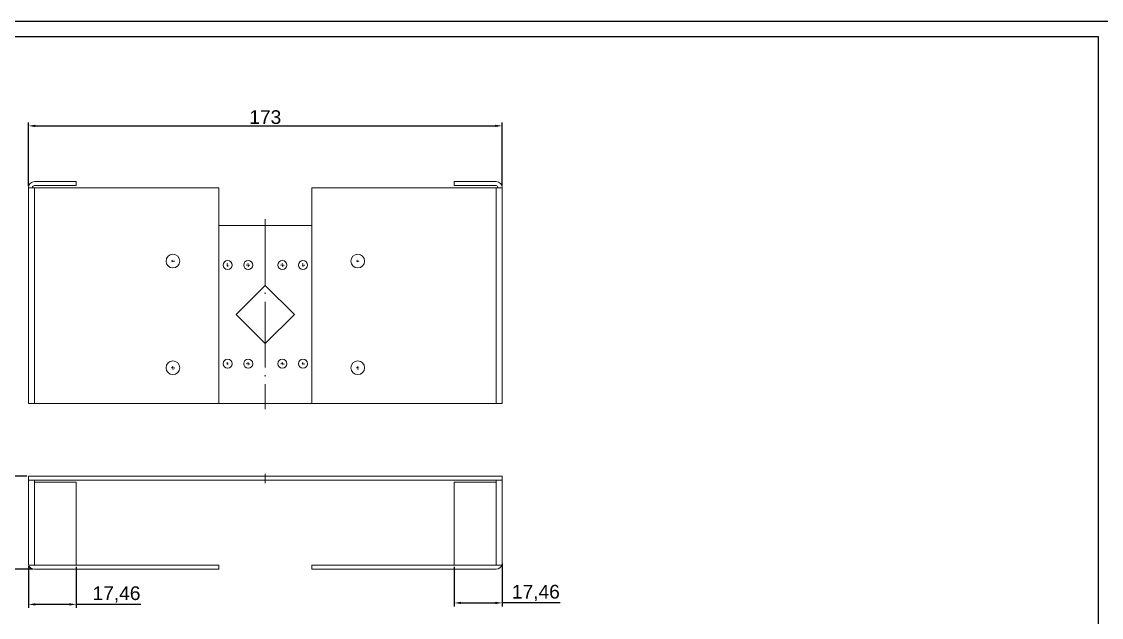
# Model space of a CAD drawing. Header units: millimetres. Extents: x 159972 to 160866, y -91240 to -90816.
# Drawn here: x 160172.4 to 160566.6, y -91033.9 to -90816.4 of the extents above; entities that cross this region are included whole.
import ezdxf

# ---------------------------------------------------------------- set-up
doc = ezdxf.new("R2010")
doc.units = ezdxf.units.MM
doc.linetypes.add('ACAD_ISO04W100', pattern=[30, 24, -3, 0, -3])
doc.layers.add('10', color=7, linetype='Continuous')
doc.layers.add('9', color=7, linetype='Continuous')
doc.layers.add('中心线', color=6, linetype='ACAD_ISO04W100', lineweight=0)
doc.layers.add('尺寸线', color=100, linetype='Continuous', lineweight=5)
doc.styles.get("Standard").update_dxf_attribs({"font": 'arial.ttf'})
doc.dimstyles.new('ISO-25', dxfattribs={"dimtxt": 2.5, "dimasz": 2.5, "dimexe": 1.25, "dimexo": 0.625, "dimtad": 1, "dimtih": 1, "dimtoh": 1, "dimtxsty": 'Standard', "dimcen": 2.5, "dimadec": 0, "dimazin": 0, "dimtfac": 1, "dimtmove": 0, "dimatfit": 3, "dimfxl": 1, "dimarcsym": 0})

# ---------------------------------------------------------------- blocks, each defined once
blk = doc.blocks.new('SW_CENTERMARKSYMBOL_8')
at = {"layer": '10', "color": 0}
for p, q in [((-1, 0), (-1.16, 0)), ((0, 0), (-0.5, 0)), ((0, 1), (0, 1.16)), ((0, 0), (0, 0.5)), ((0, 0), (0, -0.5)), ((0, 0), (0.5, 0)), ((1, 0), (1.16, 0)), ((0, -1), (0, -1.16))]:
    blk.add_line(p, q, dxfattribs=at)
blk = doc.blocks.new('SW_CENTERMARKSYMBOL_9')
at = {"layer": '10', "color": 0}
for p, q in [((-1, 0), (-1.16, 0)), ((0, 0), (-0.5, 0)), ((0, 1), (0, 1.16)), ((0, 0), (0, 0.5)), ((0, 0), (0, -0.5)), ((0, 0), (0.5, 0)), ((1, 0), (1.16, 0)), ((0, -1), (0, -1.16))]:
    blk.add_line(p, q, dxfattribs=at)
blk = doc.blocks.new('SW_CENTERMARKSYMBOL_10')
at = {"layer": '10', "color": 0}
for p, q in [((-1, 0), (-1.16, 0)), ((0, 0), (-0.5, 0)), ((0, 1), (0, 1.16)), ((0, 0), (0, 0.5)), ((0, 0), (0, -0.5)), ((0, 0), (0.5, 0)), ((1, 0), (1.16, 0)), ((0, -1), (0, -1.16))]:
    blk.add_line(p, q, dxfattribs=at)
blk = doc.blocks.new('SW_CENTERMARKSYMBOL_11')
at = {"layer": '10', "color": 0}
for p, q in [((-1, 0), (-1.16, 0)), ((0, 0), (-0.5, 0)), ((0, 1), (0, 1.16)), ((0, 0), (0, 0.5)), ((0, 0), (0, -0.5)), ((0, 0), (0.5, 0)), ((1, 0), (1.16, 0)), ((0, -1), (0, -1.16))]:
    blk.add_line(p, q, dxfattribs=at)
blk = doc.blocks.new('SW_CENTERMARKSYMBOL_12')
at = {"layer": '10', "color": 0}
for p, q in [((-1, 0), (-1.16, 0)), ((0, 0), (-0.5, 0)), ((0, 1), (0, 1.16)), ((0, 0), (0, 0.5)), ((0, 0), (0, -0.5)), ((0, 0), (0.5, 0)), ((1, 0), (1.16, 0)), ((0, -1), (0, -1.16))]:
    blk.add_line(p, q, dxfattribs=at)
blk = doc.blocks.new('SW_CENTERMARKSYMBOL_13')
at = {"layer": '10', "color": 0}
for p, q in [((-1, 0), (-1.16, 0)), ((0, 0), (-0.5, 0)), ((0, 1), (0, 1.16)), ((0, 0), (0, 0.5)), ((0, 0), (0, -0.5)), ((0, 0), (0.5, 0)), ((1, 0), (1.16, 0)), ((0, -1), (0, -1.16))]:
    blk.add_line(p, q, dxfattribs=at)
blk = doc.blocks.new('SW_CENTERMARKSYMBOL_14')
at = {"layer": '10', "color": 0}
for p, q in [((-1, 0), (-1.16, 0)), ((0, 0), (-0.5, 0)), ((0, 1), (0, 1.16)), ((0, 0), (0, 0.5)), ((0, 0), (0, -0.5)), ((0, 0), (0.5, 0)), ((1, 0), (1.16, 0)), ((0, -1), (0, -1.16))]:
    blk.add_line(p, q, dxfattribs=at)
blk = doc.blocks.new('SW_CENTERMARKSYMBOL_15')
at = {"layer": '10', "color": 0}
for p, q in [((-1, 0), (-1.16, 0)), ((0, 0), (-0.5, 0)), ((0, 1), (0, 1.16)), ((0, 0), (0, 0.5)), ((0, 0), (0, -0.5)), ((0, 0), (0.5, 0)), ((1, 0), (1.16, 0)), ((0, -1), (0, -1.16))]:
    blk.add_line(p, q, dxfattribs=at)
blk = doc.blocks.new('SW_CENTERMARKSYMBOL_16')
at = {"layer": '10', "color": 0}
for p, q in [((-1, 0), (-1.16, 0)), ((0, 0), (-0.5, 0)), ((0, 1), (0, 1.16)), ((0, 0), (0, 0.5)), ((0, 0), (0, -0.5)), ((0, 0), (0.5, 0)), ((1, 0), (1.16, 0)), ((0, -1), (0, -1.16))]:
    blk.add_line(p, q, dxfattribs=at)
blk = doc.blocks.new('SW_CENTERMARKSYMBOL_17')
at = {"layer": '10', "color": 0}
for p, q in [((-1, 0), (-1.16, 0)), ((0, 0), (-0.5, 0)), ((0, 1), (0, 1.16)), ((0, 0), (0, 0.5)), ((0, 0), (0, -0.5)), ((0, 0), (0.5, 0)), ((1, 0), (1.16, 0)), ((0, -1), (0, -1.16))]:
    blk.add_line(p, q, dxfattribs=at)
blk = doc.blocks.new('SW_CENTERMARKSYMBOL_18')
at = {"layer": '10', "color": 0}
for p, q in [((-1, 0), (-1.16, 0)), ((0, 0), (-0.5, 0)), ((0, 1), (0, 1.16)), ((0, 0), (0, 0.5)), ((0, 0), (0, -0.5)), ((0, 0), (0.5, 0)), ((1, 0), (1.16, 0)), ((0, -1), (0, -1.16))]:
    blk.add_line(p, q, dxfattribs=at)
blk = doc.blocks.new('SW_CENTERMARKSYMBOL_19')
at = {"layer": '10', "color": 0}
for p, q in [((-1, 0), (-1.16, 0)), ((0, 0), (-0.5, 0)), ((0, 1), (0, 1.16)), ((0, 0), (0, 0.5)), ((0, 0), (0, -0.5)), ((0, 0), (0.5, 0)), ((1, 0), (1.16, 0)), ((0, -1), (0, -1.16))]:
    blk.add_line(p, q, dxfattribs=at)
blk = doc.blocks.new('*D229')
at = {"layer": 'Defpoints', "color": 0, "transparency": 16777216}
for p in [(160144.15, -90982.35), (160174.86, -90982.35), (160177.1, -91016.35)]:
    blk.add_point(p, dxfattribs=at)
at = {"layer": '尺寸线', "color": 0, "lineweight": -2, "transparency": 16777216}
for p, q in [((160174.24, -90982.35), (160142.9, -90982.35)), ((160144.15, -91013.85), (160144.15, -90984.85)), ((160176.48, -91016.35), (160142.9, -91016.35))]:
    blk.add_line(p, q, dxfattribs=at)
at = {"layer": '尺寸线', "color": 0, "transparency": 16777216}
for points in [[(160143.73, -90984.85), (160144.57, -90984.85), (160144.15, -90982.35)], [(160143.73, -91013.85), (160144.57, -91013.85), (160144.15, -91016.35)]]:
    blk.add_solid(points, dxfattribs=at)
at = {"layer": '尺寸线', "color": 0, "transparency": 16777216, "insert": (160140.97, -90999.35), "char_height": 5, "attachment_point": 5, "rotation": 90}
blk.add_mtext('34', dxfattribs=at)
blk = doc.blocks.new('*D230')
at = {"layer": 'Defpoints', "color": 0, "transparency": 16777216}
for p in [(160347.86, -90854.48), (160174.86, -90877.04), (160347.86, -90877.04)]:
    blk.add_point(p, dxfattribs=at)
at = {"layer": '尺寸线', "color": 0, "lineweight": -2, "transparency": 16777216}
for p, q in [((160174.86, -90876.41), (160174.86, -90853.23)), ((160177.36, -90854.48), (160345.36, -90854.48)), ((160347.86, -90876.41), (160347.86, -90853.23))]:
    blk.add_line(p, q, dxfattribs=at)
at = {"layer": '尺寸线', "color": 0, "transparency": 16777216}
for points in [[(160177.36, -90854.07), (160177.36, -90854.9), (160174.86, -90854.48)], [(160345.36, -90854.07), (160345.36, -90854.9), (160347.86, -90854.48)]]:
    blk.add_solid(points, dxfattribs=at)
at = {"layer": '尺寸线', "color": 0, "transparency": 16777216, "insert": (160261.36, -90851.31), "char_height": 5, "attachment_point": 5}
blk.add_mtext('173', dxfattribs=at)
blk = doc.blocks.new('*D232')
at = {"layer": 'Defpoints', "color": 0, "transparency": 16777216}
for p in [(160174.91, -91014.55), (160192.36, -91014.85), (160174.91, -91029.16)]:
    blk.add_point(p, dxfattribs=at)
at = {"layer": '尺寸线', "color": 0, "lineweight": -2, "transparency": 16777216}
for p, q in [((160174.91, -91015.18), (160174.91, -91030.41)), ((160192.36, -91015.48), (160192.36, -91030.41)), ((160189.86, -91029.16), (160177.41, -91029.16)), ((160215.87, -91029.16), (160192.36, -91029.16))]:
    blk.add_line(p, q, dxfattribs=at)
at = {"layer": '尺寸线', "color": 0, "transparency": 16777216}
for points in [[(160177.41, -91028.74), (160177.41, -91029.58), (160174.91, -91029.16)], [(160189.86, -91028.74), (160189.86, -91029.58), (160192.36, -91029.16)]]:
    blk.add_solid(points, dxfattribs=at)
at = {"layer": '尺寸线', "color": 0, "transparency": 16777216, "insert": (160207.04, -91025.53), "char_height": 5, "attachment_point": 5}
blk.add_mtext('17,46', dxfattribs=at)
blk = doc.blocks.new('*D233')
at = {"layer": 'Defpoints', "color": 0, "transparency": 16777216}
for p in [(160330.35, -91014.85), (160347.81, -91013.68), (160347.81, -91028.62)]:
    blk.add_point(p, dxfattribs=at)
at = {"layer": '尺寸线', "color": 0, "lineweight": -2, "transparency": 16777216}
for p, q in [((160330.35, -91015.48), (160330.35, -91029.87)), ((160347.81, -91014.3), (160347.81, -91029.87)), ((160332.85, -91028.62), (160345.31, -91028.62)), ((160368.99, -91028.62), (160347.81, -91028.62))]:
    blk.add_line(p, q, dxfattribs=at)
at = {"layer": '尺寸线', "color": 0, "transparency": 16777216}
for points in [[(160332.85, -91028.2), (160332.85, -91029.03), (160330.35, -91028.62)], [(160345.31, -91028.2), (160345.31, -91029.03), (160347.81, -91028.62)]]:
    blk.add_solid(points, dxfattribs=at)
at = {"layer": '尺寸线', "color": 0, "transparency": 16777216, "insert": (160360.16, -91024.99), "char_height": 5, "attachment_point": 5}
blk.add_mtext('17,46', dxfattribs=at)

msp = doc.modelspace()

# ---------------------------------------------------------------- linework, layer by layer
at = {"color": 7, "linetype": 'Continuous', "lineweight": 15}
for p, q in [((160177.101, -90877.038), (160174.865, -90877.038)), ((160174.865, -90877.038), (160174.865, -90955.801)), ((160177.101, -90874.801), (160192.365, -90874.801)), ((160192.365, -90876.301), (160177.101, -90876.301)), ((160177.101, -90955.801), (160177.101, -90877.038)), ((160244.365, -90877.038), (160177.101, -90877.038)), ((160192.365, -90876.301), (160192.365, -90874.801)), ((160244.365, -90955.801), (160244.365, -90877.038)), ((160278.365, -90877.038), (160278.365, -90955.801)), ((160345.628, -90877.038), (160278.365, -90877.038)), ((160330.365, -90874.801), (160330.365, -90876.301)), ((160330.365, -90874.801), (160345.628, -90874.801)), ((160345.628, -90876.301), (160330.365, -90876.301)), ((160345.628, -90877.038), (160345.628, -90955.801)), ((160347.865, -90877.038), (160345.628, -90877.038)), ((160347.865, -90955.801), (160347.865, -90877.038)), ((160244.365, -90890.801), (160278.365, -90890.801)), ((160261.365, -90912.695), (160250.758, -90923.301)), ((160271.971, -90923.301), (160261.365, -90912.695)), ((160250.758, -90923.301), (160261.365, -90933.908)), ((160261.365, -90933.908), (160271.971, -90923.301)), ((160174.865, -90955.801), (160177.101, -90955.801)), ((160177.101, -90955.801), (160244.365, -90955.801)), ((160278.365, -90955.801), (160244.365, -90955.801)), ((160278.365, -90955.801), (160345.628, -90955.801)), ((160347.865, -90955.801), (160345.628, -90955.801)), ((160174.861, -90982.35), (160174.909, -91014.554)), ((160174.861, -90982.35), (160347.858, -90982.35)), ((160174.864, -90983.85), (160347.866, -90983.85)), ((160177.101, -91014.85), (160177.101, -90983.85)), ((160192.365, -90984.587), (160177.101, -90984.587)), ((160192.365, -91014.85), (160192.365, -90984.587)), ((160330.355, -90984.587), (160330.355, -91014.85)), ((160345.618, -90984.587), (160330.355, -90984.587)), ((160345.618, -90983.85), (160345.618, -91014.85)), ((160347.811, -91014.554), (160347.858, -90982.35)), ((160174.989, -91014.85), (160177.101, -91014.85)), ((160177.101, -91014.85), (160192.365, -91014.85)), ((160192.365, -91014.85), (160244.365, -91014.85)), ((160244.365, -91016.35), (160244.365, -91014.85)), ((160278.365, -91014.85), (160278.365, -91016.35)), ((160278.365, -91014.85), (160330.365, -91014.85)), ((160330.355, -91014.85), (160345.618, -91014.85)), ((160345.618, -91014.85), (160347.73, -91014.85)), ((160244.365, -91016.35), (160177.101, -91016.35)), ((160345.628, -91016.35), (160278.365, -91016.35))]:
    msp.add_line(p, q, dxfattribs=at)
for centre, radius in [((160227.615, -90903.816), 2.5), ((160295.115, -90903.816), 2.5), ((160247.615, -90905.301), 1.65), ((160255.115, -90905.301), 1.65), ((160267.615, -90905.301), 1.65), ((160275.115, -90905.301), 1.65), ((160227.615, -90942.787), 2.5), ((160247.615, -90941.301), 1.65), ((160255.115, -90941.301), 1.65), ((160267.615, -90941.301), 1.65), ((160275.115, -90941.301), 1.65), ((160295.115, -90942.787), 2.5)]:
    msp.add_circle(centre, radius, dxfattribs=at)
for centre, radius, start, end in [((160177.101, -90877.038), 2.237, 90, 180), ((160177.101, -90877.038), 0.737, 90, 180), ((160345.628, -90877.038), 2.237, 0, 90), ((160345.628, -90877.038), 0.737, 0, 90), ((160177.101, -91014.114), 2.237, 191.36924, 270), ((160345.618, -91014.114), 2.237, 270, 348.63076)]:
    msp.add_arc(centre, radius, start, end, dxfattribs=at)
at = {"layer": '9', "color": 7}
for p, q in [((160570.445, -90816.419), (159971.527, -90816.419)), ((159983.843, -90821.824), (160565.411, -90821.824)), ((160565.411, -90821.824), (160565.411, -91235.006))]:
    msp.add_line(p, q, dxfattribs=at)
at = {"layer": '中心线'}
for p, q in [((160261.365, -90888.59), (160261.365, -90957.903)), ((160261.362, -90981.527), (160261.373, -90984.846))]:
    msp.add_line(p, q, dxfattribs=at)

# ---------------------------------------------------------------- block references
at = {"layer": '10', "xscale": 0.5, "yscale": 0.5, "zscale": 0.5}
for name, p in [('SW_CENTERMARKSYMBOL_8', (160227.615, -90903.816)), ('SW_CENTERMARKSYMBOL_17', (160247.615, -90905.301)), ('SW_CENTERMARKSYMBOL_16', (160255.115, -90905.301)), ('SW_CENTERMARKSYMBOL_15', (160267.615, -90905.301)), ('SW_CENTERMARKSYMBOL_12', (160275.115, -90905.301)), ('SW_CENTERMARKSYMBOL_11', (160295.115, -90903.816)), ('SW_CENTERMARKSYMBOL_14', (160247.615, -90941.301)), ('SW_CENTERMARKSYMBOL_13', (160255.115, -90941.301)), ('SW_CENTERMARKSYMBOL_18', (160267.615, -90941.301)), ('SW_CENTERMARKSYMBOL_19', (160275.115, -90941.301)), ('SW_CENTERMARKSYMBOL_9', (160227.615, -90942.787)), ('SW_CENTERMARKSYMBOL_10', (160295.115, -90942.787))]:
    msp.add_blockref(name, p, dxfattribs=at)

# ---------------------------------------------------------------- dimensions: what is measured, and where the dimension line sits
at = {"layer": '尺寸线'}
dim = msp.add_linear_dim(base=(160347.865, -90854.485), p1=(160174.865, -90877.038), p2=(160347.865, -90877.038), dimstyle='ISO-25', override={"dimtxt": 5, "dimtih": 0, "dimtmove": 1}, dxfattribs=at)
dim.commit()
dim.dimension.update_dxf_attribs({"geometry": '*D230', "text_midpoint": (160261.365, -90851.305)})
dim = msp.add_linear_dim(base=(160144.149, -90982.35), p1=(160177.101, -91016.35), p2=(160174.861, -90982.35), angle=90, dimstyle='ISO-25', override={"dimtxt": 5, "dimtih": 0, "dimtmove": 1}, dxfattribs=at)
dim.commit()
dim.dimension.update_dxf_attribs({"geometry": '*D229', "text_midpoint": (160140.969, -90999.35)})
for base, p1, p2, picture, middle in [((160174.909, -91029.159), (160192.365, -91014.85), (160174.909, -91014.554), '*D232', (160207.045, -91029.002)), ((160347.812, -91028.615), (160330.355, -91014.85), (160347.812, -91013.679), '*D233', (160360.162, -91028.844))]:
    dim = msp.add_linear_dim(base=base, p1=p1, p2=p2, dimstyle='ISO-25', override={"dimtxt": 5, "dimtih": 0, "dimtmove": 1}, dxfattribs=at)
    dim.commit()
    dim.dimension.update_dxf_attribs({"geometry": picture, "text_midpoint": middle, "dimtype": 160})

doc.saveas('drawing.dxf')
